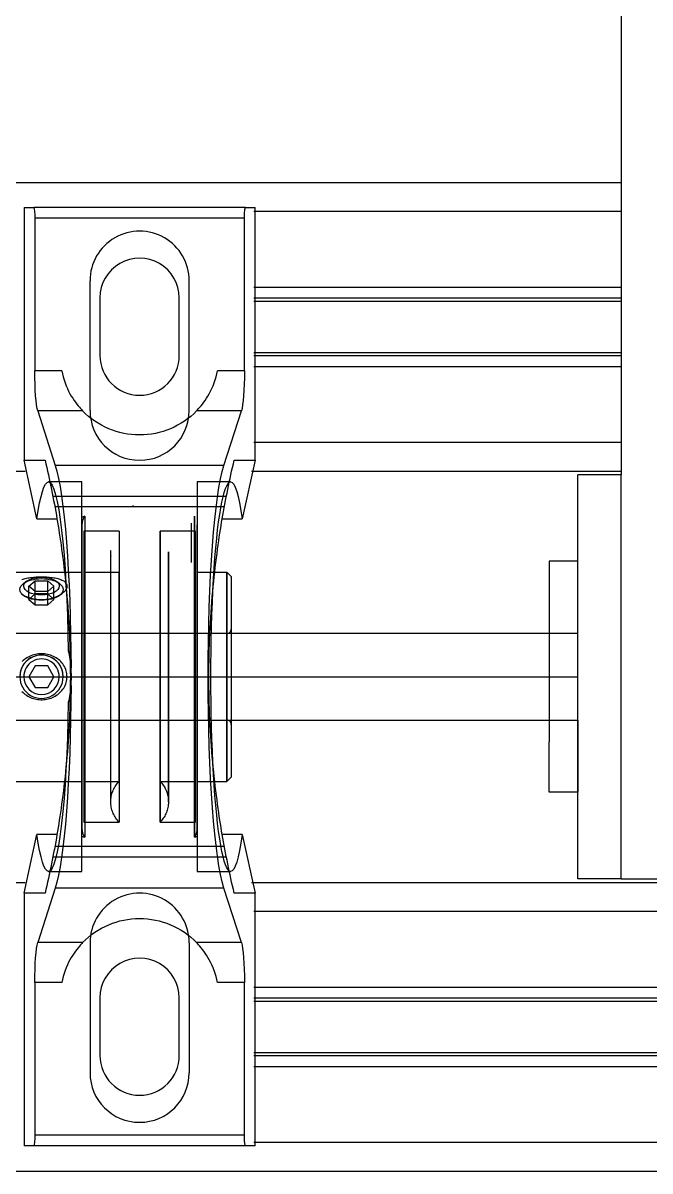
# Model space of a CAD drawing. Header units: millimetres. Extents: x -29 to 3384, y -388 to 1226.
# Drawn here: x 1542 to 1629, y 710.6 to 869.7 of the extents above; entities that cross this region are included whole.
import ezdxf

# ---------------------------------------------------------------- set-up
doc = ezdxf.new("R2010")
doc.units = ezdxf.units.MM
doc.linetypes.add('phl_thick', pattern=[0])
for name, color, linetype in [('HIDDEN', 7, 'Continuous'), ('projection', 7, 'Continuous'), ('THICK', 7, 'Continuous')]:
    doc.layers.add(name, color=color, linetype=linetype)

msp = doc.modelspace()

# ---------------------------------------------------------------- linework, layer by layer
for p, q in [((1624.95841, 898.17802), (1624.95841, 807.11802)), ((1624.95841, 807.11802), (1618.95841, 807.11802)), ((1618.95841, 751.11802), (1618.95841, 807.11802)), ((1624.95841, 751.11802), (1624.95841, 807.11802)), ((1618.95841, 795.11086), (1614.95841, 795.11086)), ((1614.95841, 795.11086), (1614.95841, 788.11086)), ((1618.95841, 785.11086), (1618.95841, 795.11086)), ((1614.95841, 788.11086), (1614.95841, 770.11086)), ((1618.95841, 785.11086), (1507.40076, 785.11086)), ((1507.40076, 779.11907), (1618.95841, 779.11807)), ((1507.40076, 773.11086), (1618.95841, 773.11086)), ((1618.95841, 773.11086), (1618.95841, 763.11086)), ((1614.95841, 763.11086), (1614.95841, 770.11086)), ((1618.95841, 763.11086), (1614.95841, 763.11086)), ((1624.95841, 751.11802), (1618.95841, 751.11802)), ((1624.95841, 751.11802), (1640.95841, 751.11802))]:
    msp.add_line(p, q)
at = {"layer": 'HIDDEN'}
for p, q in [((1551.33889, 833.99407), (1551.33889, 833.99407)), ((1551.33889, 815.99407), (1551.33889, 833.99407)), ((1565.08889, 833.99407), (1565.08889, 833.99407)), ((1565.08889, 815.99407), (1565.08889, 833.99407)), ((1552.71389, 831.61907), (1552.71389, 831.61907)), ((1563.71389, 831.61907), (1563.71389, 831.61907)), ((1552.71389, 823.61907), (1552.71389, 823.61907)), ((1563.71389, 823.61907), (1563.71389, 823.61907)), ((1551.33889, 815.99407), (1551.33889, 815.99407)), ((1565.08889, 815.99407), (1565.08889, 815.99407)), ((1542.21389, 809.11907), (1545.105, 809.11907)), ((1571.32279, 809.11907), (1574.21389, 809.11907)), ((1550.21389, 806.11907), (1545.59593, 806.11907)), ((1550.21389, 752.11907), (1550.21389, 806.11907)), ((1570.83186, 806.11907), (1566.21389, 806.11907)), ((1566.21389, 806.11907), (1566.21389, 752.11907)), ((1546.1874, 804.11907), (1570.24039, 804.11907)), ((1569.96477, 802.66907), (1546.46301, 802.66907)), ((1550.60467, 801.35304), (1550.60467, 756.88509)), ((1550.60467, 801.35304), (1550.60467, 756.88509)), ((1565.38969, 794.94243), (1565.38969, 800.41642)), ((1565.82312, 801.35304), (1565.82312, 756.88509)), ((1565.82312, 756.88509), (1565.82312, 801.35304)), ((1550.21389, 800.16545), (1550.21389, 779.11907)), ((1555.38547, 799.27592), (1550.46389, 799.27592)), ((1550.46389, 799.27592), (1550.46389, 758.96221)), ((1555.38547, 799.27592), (1555.38547, 758.96221)), ((1555.38547, 799.27592), (1555.38547, 758.96221)), ((1561.04232, 758.96221), (1561.04232, 799.27592)), ((1565.96389, 799.27592), (1561.04232, 799.27592)), ((1561.04232, 799.27592), (1561.04232, 758.96221)), ((1565.96389, 758.96221), (1565.96389, 799.27592)), ((1566.21389, 779.11907), (1566.21389, 800.16545)), ((1554.18847, 796.64515), (1554.18167, 796.65353)), ((1554.2099, 796.54747), (1554.21212, 796.55688)), ((1554.21232, 796.59282), (1554.21034, 796.60162)), ((1554.21212, 796.55688), (1554.21345, 796.56621)), ((1554.2135, 796.58408), (1554.21232, 796.59282)), ((1554.21345, 796.56621), (1554.21389, 796.57541)), ((1554.21389, 796.57541), (1554.2135, 796.58408)), ((1554.21389, 761.79064), (1554.21389, 796.44749)), ((1554.21389, 761.79064), (1554.21389, 796.44749)), ((1554.2149, 796.35774), (1554.2149, 796.53724)), ((1554.22295, 796.17842), (1554.2149, 796.35774)), ((1554.23905, 795.99964), (1554.22295, 796.17842)), ((1554.26314, 795.82176), (1554.23905, 795.99964)), ((1562.21389, 796.44749), (1562.21389, 761.79064)), ((1562.21389, 761.79064), (1562.21389, 796.44749)), ((1541.91361, 792.57794), (1542.05757, 792.63136)), ((1542.05757, 792.63136), (1542.20728, 792.67954)), ((1542.1644, 792.07372), (1542.60633, 792.38621)), ((1542.20728, 792.67954), (1542.36514, 792.72364)), ((1542.36514, 792.72364), (1542.53291, 792.76432)), ((1542.53291, 792.76432), (1542.70967, 792.80136)), ((1542.70967, 792.80136), (1542.89445, 792.83457)), ((1542.88184, 791.67643), (1543.74787, 792.42643)), ((1542.89445, 792.83457), (1543.08608, 792.8639)), ((1543.08608, 792.8639), (1543.28335, 792.88932)), ((1543.28335, 792.88932), (1543.48508, 792.91083)), ((1543.48508, 792.91083), (1543.69002, 792.92848)), ((1543.69002, 792.92848), (1543.89677, 792.94235)), ((1543.74787, 790.58613), (1543.74787, 792.42643)), ((1543.74787, 792.42643), (1545.47992, 792.42643)), ((1543.89677, 792.94235), (1544.10393, 792.95254)), ((1544.10393, 792.95254), (1544.31002, 792.95916)), ((1544.31002, 792.95916), (1544.51356, 792.96239)), ((1544.51356, 792.96239), (1544.71423, 792.96239)), ((1544.71423, 792.96239), (1544.91777, 792.95916)), ((1544.91777, 792.95916), (1545.12386, 792.95254)), ((1545.12386, 792.95254), (1545.33102, 792.94235)), ((1545.33102, 792.94235), (1545.53777, 792.92848)), ((1545.47992, 790.58613), (1545.47992, 792.42643)), ((1545.47992, 792.42643), (1546.34594, 791.67643)), ((1545.53777, 792.92848), (1545.74271, 792.91083)), ((1545.74271, 792.91083), (1545.94443, 792.88932)), ((1545.94443, 792.88932), (1546.14171, 792.8639)), ((1546.14171, 792.8639), (1546.33334, 792.83457)), ((1546.33334, 792.83457), (1546.51812, 792.80136)), ((1546.51812, 792.80136), (1546.69488, 792.76432)), ((1546.62145, 792.38621), (1547.06338, 792.07372)), ((1546.69488, 792.76432), (1546.86265, 792.72364)), ((1546.86265, 792.72364), (1547.02051, 792.67954)), ((1547.02051, 792.67954), (1547.17022, 792.63136)), ((1547.17022, 792.63136), (1547.31418, 792.57794)), ((1547.31418, 792.57794), (1547.45072, 792.51922)), ((1547.45072, 792.51922), (1547.57821, 792.45517)), ((1547.57821, 792.45517), (1547.69532, 792.38587)), ((1547.69532, 792.38587), (1547.80092, 792.31149)), ((1547.80092, 792.31149), (1547.89388, 792.23223)), ((1547.80271, 793.61906), (1547.87441, 792.96525)), ((1547.87441, 792.96525), (1547.94413, 792.29822)), ((1547.90912, 793.61907), (1550.21389, 793.61907)), ((1547.94413, 792.29822), (1548.01156, 791.6188)), ((1550.46389, 793.61907), (1555.38547, 793.61907)), ((1555.38547, 779.11907), (1555.38547, 793.61907)), ((1555.38547, 793.61907), (1555.38547, 779.11907)), ((1561.04232, 779.11907), (1561.04232, 793.61907)), ((1561.04232, 793.61907), (1561.04232, 779.11907)), ((1566.21389, 793.61907), (1568.51867, 793.61907)), ((1568.41623, 791.6188), (1568.48366, 792.29822)), ((1568.48366, 792.29822), (1568.55337, 792.96525)), ((1568.55337, 792.96525), (1568.62508, 793.61906)), ((1570.31389, 779.11907), (1570.31389, 793.61907)), ((1542.88184, 789.83613), (1542.88184, 791.67643)), ((1543.74787, 790.92643), (1542.88184, 791.67643)), ((1543.74787, 789.08613), (1543.74787, 790.92643)), ((1545.47992, 790.92643), (1543.74787, 790.92643)), ((1546.34594, 791.67643), (1545.47992, 790.92643)), ((1545.47992, 789.08613), (1545.47992, 790.92643)), ((1546.34594, 789.83613), (1546.34594, 791.67643)), ((1547.59206, 790.72809), (1547.45109, 790.61674)), ((1547.72006, 790.8438), (1547.59206, 790.72809)), ((1547.83353, 790.96268), (1547.72006, 790.8438)), ((1547.93105, 791.08355), (1547.83353, 790.96268)), ((1547.89388, 792.23223), (1547.97344, 792.14831)), ((1548.01172, 791.20529), (1547.93105, 791.08355)), ((1547.97344, 792.14831), (1548.03904, 792.06016)), ((1548.01156, 791.6188), (1548.07644, 790.92791)), ((1548.0748, 791.32664), (1548.01172, 791.20529)), ((1548.03904, 792.06016), (1548.09014, 791.96826)), ((1548.11964, 791.44636), (1548.0748, 791.32664)), ((1548.07644, 790.92791), (1548.1385, 790.2265)), ((1548.09014, 791.96826), (1548.1264, 791.87317)), ((1548.14632, 791.56332), (1548.11964, 791.44636)), ((1548.1264, 791.87317), (1548.148, 791.77563)), ((1548.15514, 791.67643), (1548.14632, 791.56332)), ((1548.148, 791.77563), (1548.15514, 791.67643)), ((1568.28929, 790.2265), (1568.35135, 790.92791)), ((1568.35135, 790.92791), (1568.41623, 791.6188)), ((1542.1644, 790.34167), (1541.83226, 790.57653)), ((1542.07763, 790.41866), (1541.92884, 790.51089)), ((1542.23246, 790.33257), (1542.07763, 790.41866)), ((1542.39662, 790.25078), (1542.23246, 790.33257)), ((1542.57107, 790.17313), (1542.39662, 790.25078)), ((1542.7548, 790.10059), (1542.57107, 790.17313)), ((1542.94671, 790.03404), (1542.7548, 790.10059)), ((1543.74787, 790.58613), (1542.88184, 789.83613)), ((1542.88184, 789.83613), (1543.74787, 789.08613)), ((1543.14552, 789.97415), (1542.94671, 790.03404)), ((1543.34989, 789.92155), (1543.14552, 789.97415)), ((1543.55857, 789.87678), (1543.34989, 789.92155)), ((1543.7701, 789.84008), (1543.55857, 789.87678)), ((1545.47992, 790.58613), (1543.74787, 790.58613)), ((1543.98298, 789.81167), (1543.7701, 789.84008)), ((1544.19565, 789.79169), (1543.98298, 789.81167)), ((1544.4065, 789.77991), (1544.19565, 789.79169)), ((1544.61389, 789.77605), (1544.4065, 789.77991)), ((1544.82128, 789.77991), (1544.61389, 789.77605)), ((1545.03213, 789.79169), (1544.82128, 789.77991)), ((1545.24481, 789.81167), (1545.03213, 789.79169)), ((1545.45768, 789.84008), (1545.24481, 789.81167)), ((1545.66922, 789.87678), (1545.45768, 789.84008)), ((1546.34594, 789.83613), (1545.47992, 790.58613)), ((1545.47992, 789.08613), (1546.34594, 789.83613)), ((1545.8779, 789.92155), (1545.66922, 789.87678)), ((1546.08227, 789.97415), (1545.8779, 789.92155)), ((1546.28108, 790.03404), (1546.08227, 789.97415)), ((1546.47299, 790.10059), (1546.28108, 790.03404)), ((1546.65672, 790.17313), (1546.47299, 790.10059)), ((1546.83117, 790.25078), (1546.65672, 790.17313)), ((1546.99533, 790.33257), (1546.83117, 790.25078)), ((1547.15016, 790.41866), (1546.99533, 790.33257)), ((1547.39553, 790.57653), (1547.06338, 790.34167)), ((1547.29895, 790.51089), (1547.15016, 790.41866)), ((1547.45109, 790.61674), (1547.29895, 790.51089)), ((1548.1385, 790.2265), (1548.19751, 789.51553)), ((1548.19751, 789.51553), (1548.25324, 788.79581)), ((1568.17455, 788.79581), (1568.23028, 789.51553)), ((1568.23028, 789.51553), (1568.28929, 790.2265)), ((1543.74787, 789.08613), (1545.47992, 789.08613)), ((1548.25324, 788.79581), (1548.30549, 788.06818)), ((1548.30549, 788.06818), (1548.35409, 787.33367)), ((1568.07369, 787.33367), (1568.12229, 788.06818)), ((1568.12229, 788.06818), (1568.17455, 788.79581)), ((1548.35409, 787.33367), (1548.39885, 786.59336)), ((1548.39885, 786.59336), (1548.4396, 785.84832)), ((1567.98819, 785.84832), (1568.02894, 786.59336)), ((1568.02894, 786.59336), (1568.07369, 787.33367)), ((1548.4396, 785.84832), (1548.47625, 785.09969)), ((1548.47625, 785.09969), (1548.50867, 784.34859)), ((1548.50867, 784.34859), (1548.53677, 783.59615)), ((1567.89102, 783.59615), (1567.91912, 784.34859)), ((1567.91912, 784.34859), (1567.95154, 785.09969)), ((1567.95154, 785.09969), (1567.98819, 785.84832)), ((1570.31389, 779.11907), (1570.31389, 785.11907)), ((1570.31389, 785.11907), (1570.31389, 779.11907)), ((1548.53677, 783.59615), (1548.56052, 782.84351)), ((1548.56052, 782.84351), (1548.5799, 782.09186)), ((1567.84789, 782.09186), (1567.86727, 782.84351)), ((1567.86727, 782.84351), (1567.89102, 783.59615)), ((1548.5799, 782.09186), (1548.59488, 781.34239)), ((1548.59488, 781.34239), (1548.60549, 780.59629)), ((1567.8223, 780.59629), (1567.83291, 781.34239)), ((1567.83291, 781.34239), (1567.84789, 782.09186)), ((1543.74787, 780.61907), (1543.74787, 780.61907)), ((1545.47992, 780.61907), (1545.47992, 780.61907)), ((1548.60549, 780.59629), (1548.61181, 779.85478)), ((1548.61181, 779.85478), (1548.61389, 779.11907)), ((1567.81389, 779.11907), (1567.81598, 779.85478)), ((1567.81598, 779.85478), (1567.8223, 780.59629)), ((1542.88184, 779.11907), (1542.88184, 779.11907)), ((1546.34594, 779.11907), (1546.34594, 779.11907)), ((1548.61181, 778.38335), (1548.60549, 777.64184)), ((1548.61389, 779.11907), (1548.61181, 778.38335)), ((1550.21389, 779.11907), (1550.21389, 758.07269)), ((1555.38547, 779.11907), (1555.38547, 764.61907)), ((1555.38547, 764.61907), (1555.38547, 779.11907)), ((1561.04232, 764.61907), (1561.04232, 779.11907)), ((1561.04232, 779.11907), (1561.04232, 764.61907)), ((1566.21389, 758.07269), (1566.21389, 779.11907)), ((1567.81598, 778.38335), (1567.81389, 779.11907)), ((1567.8223, 777.64184), (1567.81598, 778.38335)), ((1570.31389, 773.11907), (1570.31389, 779.11907)), ((1570.31389, 779.11907), (1570.31389, 773.11907)), ((1570.31389, 764.61907), (1570.31389, 779.11907)), ((1543.74787, 777.61907), (1543.74787, 777.61907)), ((1545.47992, 777.61907), (1545.47992, 777.61907)), ((1548.59488, 776.89574), (1548.5799, 776.14627)), ((1548.60549, 777.64184), (1548.59488, 776.89574)), ((1567.83291, 776.89574), (1567.8223, 777.64184)), ((1567.84789, 776.14627), (1567.83291, 776.89574)), ((1548.56052, 775.39462), (1548.53677, 774.64198)), ((1548.5799, 776.14627), (1548.56052, 775.39462)), ((1567.86727, 775.39462), (1567.84789, 776.14627)), ((1567.89102, 774.64198), (1567.86727, 775.39462)), ((1548.50867, 773.88954), (1548.47625, 773.13844)), ((1548.53677, 774.64198), (1548.50867, 773.88954)), ((1567.91912, 773.88954), (1567.89102, 774.64198)), ((1567.95154, 773.13844), (1567.91912, 773.88954)), ((1548.39885, 771.64477), (1548.35409, 770.90446)), ((1548.4396, 772.38981), (1548.39885, 771.64477)), ((1548.47625, 773.13844), (1548.4396, 772.38981)), ((1567.98819, 772.38981), (1567.95154, 773.13844)), ((1568.02894, 771.64477), (1567.98819, 772.38981)), ((1568.07369, 770.90446), (1568.02894, 771.64477)), ((1548.30549, 770.16995), (1548.25324, 769.44232)), ((1548.35409, 770.90446), (1548.30549, 770.16995)), ((1568.12229, 770.16995), (1568.07369, 770.90446)), ((1568.17455, 769.44232), (1568.12229, 770.16995)), ((1548.19751, 768.72261), (1548.1385, 768.01164)), ((1548.25324, 769.44232), (1548.19751, 768.72261)), ((1568.23028, 768.72261), (1568.17455, 769.44232)), ((1568.28929, 768.01164), (1568.23028, 768.72261)), ((1548.07644, 767.31022), (1548.01156, 766.61933)), ((1548.1385, 768.01164), (1548.07644, 767.31022)), ((1568.35135, 767.31022), (1568.28929, 768.01164)), ((1568.41623, 766.61933), (1568.35135, 767.31022)), ((1547.87441, 765.27288), (1547.80271, 764.61907)), ((1547.94413, 765.93992), (1547.87441, 765.27288)), ((1548.01156, 766.61933), (1547.94413, 765.93992)), ((1568.48366, 765.93992), (1568.41623, 766.61933)), ((1568.55337, 765.27288), (1568.48366, 765.93992)), ((1568.62508, 764.61907), (1568.55337, 765.27288)), ((1547.90912, 764.61907), (1550.21389, 764.61907)), ((1550.46389, 764.61907), (1555.38547, 764.61907)), ((1554.63324, 763.57359), (1554.7194, 763.73706)), ((1554.7194, 763.73706), (1554.81303, 763.89637)), ((1554.81303, 763.89637), (1554.9139, 764.05118)), ((1554.9139, 764.05118), (1555.02183, 764.20118)), ((1555.02183, 764.20118), (1555.13656, 764.34603)), ((1555.13656, 764.34603), (1555.25786, 764.48542)), ((1555.25786, 764.48542), (1555.38547, 764.61907)), ((1561.04232, 764.61907), (1561.16637, 764.48932)), ((1561.04232, 764.61907), (1565.96389, 764.61907)), ((1561.16637, 764.48932), (1561.28447, 764.35414)), ((1561.28447, 764.35414), (1561.39639, 764.2138)), ((1561.39639, 764.2138), (1561.5019, 764.06858)), ((1561.5019, 764.06858), (1561.60079, 763.91877)), ((1561.60079, 763.91877), (1561.69286, 763.76467)), ((1561.69286, 763.76467), (1561.77792, 763.6066)), ((1566.21389, 764.61907), (1568.51867, 764.61907)), ((1554.21816, 761.97537), (1554.23096, 762.15971)), ((1554.23096, 762.15971), (1554.25225, 762.34326)), ((1554.25225, 762.34326), (1554.282, 762.52564)), ((1554.282, 762.52564), (1554.32014, 762.70644)), ((1554.32014, 762.70644), (1554.36659, 762.88529)), ((1554.36659, 762.88529), (1554.42125, 763.06181)), ((1554.42125, 763.06181), (1554.48401, 763.23561)), ((1554.48401, 763.23561), (1554.55472, 763.40632)), ((1554.55472, 763.40632), (1554.63324, 763.57359)), ((1561.77792, 763.6066), (1561.8558, 763.44487)), ((1561.8558, 763.44487), (1561.92635, 763.27981)), ((1561.92635, 763.27981), (1561.98943, 763.11175)), ((1561.98943, 763.11175), (1562.0449, 762.94104)), ((1562.0449, 762.94104), (1562.09265, 762.768)), ((1562.09265, 762.768), (1562.1326, 762.593)), ((1562.1326, 762.593), (1562.16465, 762.41638)), ((1562.16465, 762.41638), (1562.18874, 762.2385)), ((1562.18874, 762.2385), (1562.20483, 762.05971)), ((1554.21389, 761.79064), (1554.21816, 761.97537)), ((1554.21816, 761.60591), (1554.21389, 761.79064)), ((1554.23096, 761.42157), (1554.21816, 761.60591)), ((1554.25225, 761.23801), (1554.23096, 761.42157)), ((1554.282, 761.05564), (1554.25225, 761.23801)), ((1554.32014, 760.87484), (1554.282, 761.05564)), ((1554.36659, 760.69599), (1554.32014, 760.87484)), ((1554.42125, 760.51947), (1554.36659, 760.69599)), ((1554.48401, 760.34567), (1554.42125, 760.51947)), ((1562.0449, 760.64024), (1561.98943, 760.46952)), ((1562.09265, 760.81328), (1562.0449, 760.64024)), ((1562.1326, 760.98828), (1562.09265, 760.81328)), ((1562.16465, 761.1649), (1562.1326, 760.98828)), ((1562.18874, 761.34278), (1562.16465, 761.1649)), ((1562.20483, 761.52156), (1562.18874, 761.34278)), ((1562.20483, 762.05971), (1562.21289, 761.88039)), ((1562.21289, 761.70089), (1562.20483, 761.52156)), ((1562.21289, 761.88039), (1562.21289, 761.70089)), ((1550.46389, 758.96221), (1555.38547, 758.96221)), ((1554.55472, 760.17495), (1554.48401, 760.34567)), ((1554.63324, 760.00769), (1554.55472, 760.17495)), ((1554.7194, 759.84422), (1554.63324, 760.00769)), ((1554.81303, 759.68491), (1554.7194, 759.84422)), ((1554.9139, 759.53009), (1554.81303, 759.68491)), ((1555.02183, 759.3801), (1554.9139, 759.53009)), ((1555.13656, 759.23525), (1555.02183, 759.3801)), ((1555.25786, 759.09586), (1555.13656, 759.23525)), ((1555.38547, 758.96221), (1555.25786, 759.09586)), ((1561.16637, 759.09196), (1561.04232, 758.96221)), ((1561.04232, 758.96221), (1565.96389, 758.96221)), ((1561.28447, 759.22714), (1561.16637, 759.09196)), ((1561.39639, 759.36748), (1561.28447, 759.22714)), ((1561.5019, 759.5127), (1561.39639, 759.36748)), ((1561.60079, 759.66251), (1561.5019, 759.5127)), ((1561.69286, 759.81661), (1561.60079, 759.66251)), ((1561.77792, 759.97468), (1561.69286, 759.81661)), ((1561.8558, 760.13641), (1561.77792, 759.97468)), ((1561.92635, 760.30146), (1561.8558, 760.13641)), ((1561.98943, 760.46952), (1561.92635, 760.30146)), ((1570.24039, 754.11907), (1546.1874, 754.11907)), ((1569.96477, 755.56907), (1546.46301, 755.56907)), ((1545.59593, 752.11907), (1550.21389, 752.11907)), ((1566.21389, 752.11907), (1570.83186, 752.11907)), ((1545.105, 749.11907), (1542.21389, 749.11907)), ((1574.21389, 749.11907), (1571.32279, 749.11907)), ((1551.33889, 742.24407), (1551.33889, 742.24407)), ((1551.33889, 742.24407), (1551.33889, 724.24407)), ((1565.08889, 742.24407), (1565.08889, 742.24407)), ((1565.08889, 742.24407), (1565.08889, 724.24407)), ((1552.71389, 734.61907), (1552.71389, 734.61907)), ((1563.71389, 734.61907), (1563.71389, 734.61907)), ((1552.71389, 726.61907), (1552.71389, 726.61907)), ((1563.71389, 726.61907), (1563.71389, 726.61907)), ((1551.33889, 724.24407), (1551.33889, 724.24407)), ((1565.08889, 724.24407), (1565.08889, 724.24407))]:
    msp.add_line(p, q, dxfattribs=at)
for centre, radius, start, end in [((1558.21389, 833.99407), 6.875, 359.9999802, 180), ((1558.21389, 815.99407), 6.875, 180, 359.9999802), ((1552.21389, 800.16545), 2, 143.5730623, 180), ((1558.21389, 779.11907), 23.5, 108.8927291, 109.9027964), ((1570.31389, 785.71907), 0.6, 269.9999813, 0.0000198), ((1544.61389, 779.11907), 3, 359.9999802, 180), ((1544.61389, 779.11907), 2.45875, 359.9999802, 180), ((1544.61389, 779.11907), 3, 180, 0.0000198), ((1544.61389, 779.11907), 2.45875, 180, 359.9999802), ((1570.31389, 772.51907), 0.6, 359.9999802, 90.0000187), ((1552.21389, 758.07269), 2, 180, 216.4269377), ((1564.21389, 758.07269), 2, 323.5730248, 0.0000374), ((1558.21389, 779.11907), 23.5, 250.0972036, 251.1072709), ((1558.21389, 779.11907), 23.5, 288.8926916, 289.9028162), ((1558.21389, 742.24407), 6.875, 359.9999802, 180), ((1558.21389, 724.24407), 6.875, 180, 359.9999802)]:
    msp.add_arc(centre, radius, start, end, dxfattribs=at)
at = {"layer": 'HIDDEN', "extrusion": (0, 0, -1)}
for centre, major_axis, ratio, start_param, end_param in [((1418.61389, 779.11907), (-130, 0), 1, 2.908724475, 2.972558085), ((1697.81389, 779.11907), (130, 0), 1, -2.972558085, -2.908724475), ((1544.61389, 791.67643), (-2.45875, 0), 0.5, 0, 0.615496098), ((1544.61389, 791.2077), (3, 0), 0.5, -2.526096556, -0.615496098), ((1544.61389, 791.67643), (-2.45875, 0), 0.5, 0.615496098, 2.526096556), ((1544.61389, 791.67643), (-2.45875, 0), 0.5, 2.526096556, 3.141592654), ((1544.61389, 791.2077), (3, 0), 0.5, 3.141592654, 3.757088752), ((1544.61389, 791.2077), (3, 0), 0.5, 2.526096556, 3.141592654), ((1544.61389, 791.67643), (-2.45875, 0), 0.5, 3.141592654, 6.283185307), ((1544.61389, 791.2077), (3, 0), 0.5, -0.615496098, 0), ((1544.61389, 791.2077), (3, 0), 0.5, 0, 0.615496098), ((1544.61389, 791.2077), (3, 0), 0.5, 0.615496098, 2.526096556), ((1418.61389, 779.11907), (0, 130), 1, 1.739830895, 1.803664505), ((1697.81389, 779.11907), (0, -130), 1, 1.337928149, 1.401761758)]:
    msp.add_ellipse(centre, major_axis=major_axis, ratio=ratio, start_param=start_param, end_param=end_param, dxfattribs=at)
at = {"layer": 'projection', "color": 7, "linetype": 'phl_thick'}
for p, q in [((1508.03541, 847.61864), (1624.95841, 847.61864)), ((1574.03541, 843.61864), (1624.95841, 843.61864)), ((1574.03541, 833.11864), (1624.95841, 833.11864)), ((1574.03541, 831.61864), (1624.95841, 831.61864)), ((1574.03541, 831.17625), (1624.95841, 831.17625)), ((1574.03541, 824.06103), (1624.95841, 824.06103)), ((1574.03541, 823.61864), (1624.95841, 823.61864)), ((1574.03541, 822.11864), (1624.95841, 822.11864)), ((1574.03541, 811.61864), (1624.95841, 811.61864)), ((1508.03541, 807.61864), (1542.3689, 807.61864)), ((1573.70193, 807.61864), (1624.95841, 807.61864)), ((1508.03541, 750.61864), (1542.35651, 750.61864)), ((1573.71431, 750.61864), (1700.37086, 750.61864)), ((1574.03541, 746.61864), (1700.37086, 746.61864)), ((1574.03541, 736.11864), (1700.37086, 736.11864)), ((1574.03541, 734.61864), (1700.37086, 734.61864)), ((1574.03541, 734.17625), (1700.37086, 734.17625)), ((1574.03541, 727.06103), (1700.37086, 727.06103)), ((1574.03541, 726.61864), (1700.37086, 726.61864)), ((1574.03541, 725.11864), (1700.37086, 725.11864)), ((1574.03541, 714.61864), (1700.37086, 714.61864)), ((1508.03541, 710.61864), (1700.37086, 710.61864))]:
    msp.add_line(p, q, dxfattribs=at)
at = {"layer": 'THICK'}
for p, q in [((1542.21389, 844.11907), (1542.21389, 809.11907)), ((1542.21389, 844.11907), (1543.53928, 844.11907)), ((1572.8885, 844.11907), (1543.53928, 844.11907)), ((1572.8885, 844.11907), (1574.21389, 844.11907)), ((1574.21389, 809.11907), (1574.21389, 844.11907)), ((1543.68655, 842.66907), (1543.68655, 821.48926)), ((1572.74124, 842.66907), (1543.68655, 842.66907)), ((1572.74124, 821.48926), (1572.74124, 842.66907)), ((1552.71389, 831.61907), (1552.71389, 823.61907)), ((1563.71389, 823.61907), (1563.71389, 831.61907)), ((1547.42205, 821.48926), (1543.68655, 821.48926)), ((1547.42205, 821.48926), (1547.51253, 821.07363)), ((1547.51253, 821.07363), (1547.62015, 820.65743)), ((1568.80763, 820.65743), (1568.91526, 821.07363)), ((1568.91526, 821.07363), (1569.00574, 821.48926)), ((1572.74124, 821.48926), (1569.00574, 821.48926)), ((1547.62015, 820.65743), (1547.74432, 820.24444)), ((1547.74432, 820.24444), (1547.88412, 819.8383)), ((1547.88412, 819.8383), (1548.03781, 819.44217)), ((1548.03781, 819.44217), (1548.20356, 819.05911)), ((1568.22423, 819.05911), (1568.38997, 819.44217)), ((1568.38997, 819.44217), (1568.54367, 819.8383)), ((1568.54367, 819.8383), (1568.68346, 820.24445)), ((1568.68346, 820.24445), (1568.80763, 820.65743)), ((1548.20356, 819.05911), (1548.37931, 818.69163)), ((1548.37931, 818.69163), (1548.56243, 818.34188)), ((1548.56243, 818.34188), (1548.7502, 818.01206)), ((1548.7502, 818.01206), (1548.93967, 817.704)), ((1567.48812, 817.704), (1567.67759, 818.01206)), ((1567.67759, 818.01206), (1567.86536, 818.34188)), ((1567.86536, 818.34188), (1568.04848, 818.69163)), ((1568.04848, 818.69163), (1568.22423, 819.05911)), ((1548.93967, 817.704), (1549.12767, 817.41904)), ((1549.12767, 817.41904), (1549.31317, 817.15555)), ((1549.31317, 817.15555), (1549.50022, 816.90561)), ((1549.50022, 816.90561), (1549.68536, 816.67182)), ((1549.68536, 816.67182), (1549.86444, 816.45764)), ((1549.86444, 816.45764), (1550.03297, 816.2657)), ((1550.03297, 816.2657), (1550.18647, 816.0984)), ((1566.24132, 816.0984), (1566.39481, 816.2657)), ((1566.39481, 816.2657), (1566.56335, 816.45764)), ((1566.56335, 816.45764), (1566.74242, 816.67182)), ((1566.74242, 816.67182), (1566.92757, 816.90561)), ((1566.92757, 816.90561), (1567.11462, 817.15555)), ((1567.11462, 817.15555), (1567.30012, 817.41904)), ((1567.30012, 817.41904), (1567.48812, 817.704)), ((1550.32063, 815.9577), (1544.09848, 815.9577)), ((1544.09848, 815.9577), (1546.53352, 808.39818)), ((1550.18647, 816.0984), (1550.32063, 815.9577)), ((1566.10715, 815.9577), (1566.24132, 816.0984)), ((1572.32931, 815.9577), (1566.10715, 815.9577)), ((1569.89427, 808.39818), (1572.32931, 815.9577)), ((1543.98782, 800.98906), (1542.21389, 809.11907)), ((1569.89427, 808.39818), (1546.53352, 808.39818)), ((1574.21389, 809.11907), (1572.43996, 800.98906)), ((1557.37393, 802.78055), (1557.18851, 802.63915)), ((1543.98782, 800.98906), (1546.76109, 800.98906)), ((1546.76109, 800.98906), (1546.84116, 800.51457)), ((1546.84116, 800.51457), (1546.92194, 800.02471)), ((1569.50585, 800.02471), (1569.58663, 800.51457)), ((1569.58663, 800.51457), (1569.6667, 800.98906)), ((1569.6667, 800.98906), (1572.43996, 800.98906)), ((1546.92194, 800.02471), (1547.00306, 799.52057)), ((1547.00306, 799.52057), (1547.08417, 799.00343)), ((1547.08417, 799.00343), (1547.1649, 798.47461)), ((1569.26288, 798.47461), (1569.34362, 799.00343)), ((1569.34362, 799.00343), (1569.42473, 799.52057)), ((1569.42473, 799.52057), (1569.50585, 800.02471)), ((1547.1649, 798.47461), (1547.24514, 797.934)), ((1547.24514, 797.934), (1547.32579, 797.37414)), ((1547.32579, 797.37414), (1547.4067, 796.79429)), ((1569.02109, 796.79429), (1569.102, 797.37414)), ((1569.102, 797.37414), (1569.18265, 797.934)), ((1569.18265, 797.934), (1569.26288, 798.47461)), ((1547.4067, 796.79429), (1547.48751, 796.19507)), ((1547.48751, 796.19507), (1547.56788, 795.57715)), ((1547.56788, 795.57715), (1547.64744, 794.9413)), ((1568.78035, 794.9413), (1568.85991, 795.57715)), ((1568.85991, 795.57715), (1568.94027, 796.19507)), ((1568.94027, 796.19507), (1569.02109, 796.79429)), ((1547.64744, 794.9413), (1547.72583, 794.28834)), ((1547.72583, 794.28834), (1547.80271, 793.61906)), ((1568.62508, 793.61906), (1568.70195, 794.28834)), ((1568.70195, 794.28834), (1568.78035, 794.9413)), ((1540.51389, 793.61907), (1547.90912, 793.61907)), ((1568.51867, 793.61907), (1570.31389, 793.61907)), ((1570.31389, 793.61907), (1570.31389, 779.11907)), ((1570.31389, 793.61907), (1570.91389, 793.01907)), ((1570.91389, 793.01907), (1570.91389, 779.11907)), ((1542.09303, 781.3528), (1541.9447, 781.20865)), ((1542.24732, 781.4856), (1542.09303, 781.3528)), ((1542.41116, 781.6105), (1542.24732, 781.4856)), ((1542.58504, 781.7276), (1542.41116, 781.6105)), ((1542.76798, 781.83575), (1542.58504, 781.7276)), ((1542.95889, 781.93394), (1542.76798, 781.83575)), ((1543.15651, 782.02148), (1542.95889, 781.93394)), ((1543.35954, 782.09773), (1543.15651, 782.02148)), ((1543.56675, 782.16221), (1543.35954, 782.09773)), ((1543.77672, 782.21476), (1543.56675, 782.16221)), ((1543.98795, 782.25524), (1543.77672, 782.21476)), ((1544.19895, 782.28364), (1543.98795, 782.25524)), ((1544.40813, 782.30034), (1544.19895, 782.28364)), ((1544.61389, 782.3058), (1544.40813, 782.30034)), ((1544.81966, 782.30034), (1544.61389, 782.3058)), ((1545.02884, 782.28364), (1544.81966, 782.30034)), ((1545.23984, 782.25524), (1545.02884, 782.28364)), ((1545.45107, 782.21476), (1545.23984, 782.25524)), ((1545.66104, 782.16221), (1545.45107, 782.21476)), ((1545.86824, 782.09773), (1545.66104, 782.16221)), ((1546.07128, 782.02148), (1545.86824, 782.09773)), ((1546.26889, 781.93394), (1546.07128, 782.02148)), ((1546.45981, 781.83575), (1546.26889, 781.93394)), ((1546.64275, 781.7276), (1546.45981, 781.83575)), ((1546.81663, 781.6105), (1546.64275, 781.7276)), ((1546.98047, 781.4856), (1546.81663, 781.6105)), ((1547.13476, 781.3528), (1546.98047, 781.4856)), ((1547.28308, 781.20865), (1547.13476, 781.3528)), ((1547.42409, 781.05348), (1547.28308, 781.20865)), ((1543.74787, 780.61907), (1542.88184, 779.11907)), ((1545.47992, 780.61907), (1543.74787, 780.61907)), ((1546.34594, 779.11907), (1545.47992, 780.61907)), ((1547.556, 780.88797), (1547.42409, 781.05348)), ((1547.67733, 780.71302), (1547.556, 780.88797)), ((1547.78687, 780.52975), (1547.67733, 780.71302)), ((1547.88342, 780.33928), (1547.78687, 780.52975)), ((1547.9661, 780.14268), (1547.88342, 780.33928)), ((1548.03432, 779.94134), (1547.9661, 780.14268)), ((1548.08749, 779.73674), (1548.03432, 779.94134)), ((1548.12524, 779.53038), (1548.08749, 779.73674)), ((1548.72731, 780.14512), (1548.71112, 780.352)), ((1548.74053, 779.93869), (1548.72731, 780.14512)), ((1548.7509, 779.73279), (1548.74053, 779.93869)), ((1548.75814, 779.52748), (1548.7509, 779.73279)), ((1542.88184, 779.11907), (1543.74787, 777.61907)), ((1545.47992, 777.61907), (1546.34594, 779.11907)), ((1547.89388, 777.92168), (1547.97344, 778.115)), ((1547.97344, 778.115), (1548.03904, 778.31274)), ((1548.03904, 778.31274), (1548.09014, 778.5135)), ((1548.09014, 778.5135), (1548.1264, 778.71585)), ((1548.14771, 779.32393), (1548.12524, 779.53038)), ((1548.1264, 778.71585), (1548.148, 778.91823)), ((1548.15514, 779.11907), (1548.14771, 779.32393)), ((1548.148, 778.91823), (1548.15514, 779.11907)), ((1548.71138, 777.8861), (1548.72731, 778.09301)), ((1548.72731, 778.09301), (1548.74071, 778.29943)), ((1548.74071, 778.29943), (1548.7509, 778.50535)), ((1548.7509, 778.50535), (1548.75814, 778.71065)), ((1548.76244, 779.32288), (1548.75814, 779.52748)), ((1548.75814, 778.71065), (1548.76244, 778.91525)), ((1548.76389, 779.11907), (1548.76244, 779.32288)), ((1548.76244, 778.91525), (1548.76389, 779.11907)), ((1570.31389, 779.11907), (1570.31389, 764.61907)), ((1570.91389, 779.11907), (1570.91389, 765.21907)), ((1541.91361, 777.06204), (1542.05757, 776.91822)), ((1542.05757, 776.91822), (1542.20728, 776.78547)), ((1542.20728, 776.78547), (1542.36514, 776.66119)), ((1542.36514, 776.66119), (1542.53291, 776.54409)), ((1542.53291, 776.54409), (1542.70967, 776.43527)), ((1542.70967, 776.43527), (1542.89445, 776.33577)), ((1543.74787, 777.61907), (1545.47992, 777.61907)), ((1546.33334, 776.33577), (1546.51812, 776.43527)), ((1546.51812, 776.43527), (1546.69488, 776.54409)), ((1546.69488, 776.54409), (1546.86265, 776.66119)), ((1546.86265, 776.66119), (1547.02051, 776.78547)), ((1547.02051, 776.78547), (1547.17022, 776.91822)), ((1547.17022, 776.91822), (1547.31418, 777.06204)), ((1547.31418, 777.06204), (1547.45072, 777.21631)), ((1547.45072, 777.21631), (1547.57821, 777.38038)), ((1547.57821, 777.38038), (1547.69532, 777.55333)), ((1547.69532, 777.55333), (1547.80092, 777.73412)), ((1547.80092, 777.73412), (1547.89388, 777.92168)), ((1542.89445, 776.33577), (1543.08608, 776.24629)), ((1543.08608, 776.24629), (1543.28335, 776.16745)), ((1543.28335, 776.16745), (1543.48508, 776.09979)), ((1543.48508, 776.09979), (1543.69002, 776.04355)), ((1543.69002, 776.04355), (1543.89677, 775.99886)), ((1543.89677, 775.99886), (1544.10393, 775.96582)), ((1544.10393, 775.96582), (1544.31002, 775.94423)), ((1544.31002, 775.94423), (1544.51356, 775.93363)), ((1544.51356, 775.93363), (1544.71423, 775.93363)), ((1544.71423, 775.93363), (1544.91777, 775.94423)), ((1544.91777, 775.94423), (1545.12386, 775.96582)), ((1545.12386, 775.96582), (1545.33102, 775.99886)), ((1545.33102, 775.99886), (1545.53777, 776.04355)), ((1545.53777, 776.04355), (1545.74271, 776.09979)), ((1545.74271, 776.09979), (1545.94443, 776.16745)), ((1545.94443, 776.16745), (1546.14171, 776.24629)), ((1546.14171, 776.24629), (1546.33334, 776.33577)), ((1540.51389, 764.61907), (1547.90912, 764.61907)), ((1547.72583, 763.94979), (1547.64744, 763.29683)), ((1547.80271, 764.61907), (1547.72583, 763.94979)), ((1568.51867, 764.61907), (1570.31389, 764.61907)), ((1568.70195, 763.94979), (1568.62508, 764.61907)), ((1568.78035, 763.29683), (1568.70195, 763.94979)), ((1570.31389, 764.61907), (1570.91389, 765.21907)), ((1547.56788, 762.66098), (1547.48751, 762.04306)), ((1547.64744, 763.29683), (1547.56788, 762.66098)), ((1568.85991, 762.66098), (1568.78035, 763.29683)), ((1568.94027, 762.04306), (1568.85991, 762.66098)), ((1547.32579, 760.864), (1547.24514, 760.30413)), ((1547.4067, 761.44384), (1547.32579, 760.864)), ((1547.48751, 762.04306), (1547.4067, 761.44384)), ((1569.02109, 761.44384), (1568.94027, 762.04306)), ((1569.102, 760.864), (1569.02109, 761.44384)), ((1569.18265, 760.30413), (1569.102, 760.864)), ((1547.08417, 759.2347), (1547.00306, 758.71756)), ((1547.1649, 759.76352), (1547.08417, 759.2347)), ((1547.24514, 760.30413), (1547.1649, 759.76352)), ((1569.26288, 759.76352), (1569.18265, 760.30413)), ((1569.34362, 759.2347), (1569.26288, 759.76352)), ((1569.42473, 758.71756), (1569.34362, 759.2347)), ((1546.84116, 757.72356), (1546.76109, 757.24907)), ((1546.92194, 758.21342), (1546.84116, 757.72356)), ((1547.00306, 758.71756), (1546.92194, 758.21342)), ((1569.50585, 758.21342), (1569.42473, 758.71756)), ((1569.58663, 757.72356), (1569.50585, 758.21342)), ((1569.6667, 757.24907), (1569.58663, 757.72356)), ((1542.21389, 749.11907), (1543.98782, 757.24907)), ((1546.76109, 757.24907), (1543.98782, 757.24907)), ((1572.43996, 757.24907), (1569.6667, 757.24907)), ((1572.43996, 757.24907), (1574.21389, 749.11907)), ((1546.53352, 749.83996), (1544.09848, 742.28043)), ((1569.89427, 749.83996), (1546.53352, 749.83996)), ((1572.32931, 742.28043), (1569.89427, 749.83996)), ((1542.21389, 749.11907), (1542.21389, 714.11907)), ((1574.21389, 714.11907), (1574.21389, 749.11907)), ((1550.32063, 742.28043), (1544.09848, 742.28043)), ((1549.68536, 741.56631), (1549.50022, 741.33252)), ((1549.86444, 741.78049), (1549.68536, 741.56631)), ((1550.03297, 741.97244), (1549.86444, 741.78049)), ((1550.18647, 742.13973), (1550.03297, 741.97244)), ((1550.32063, 742.28043), (1550.18647, 742.13973)), ((1566.24132, 742.13973), (1566.10715, 742.28043)), ((1572.32931, 742.28043), (1566.10715, 742.28043)), ((1566.39481, 741.97244), (1566.24132, 742.13973)), ((1566.56335, 741.78053), (1566.39481, 741.97244)), ((1566.74242, 741.56631), (1566.56335, 741.78053)), ((1566.92757, 741.33252), (1566.74242, 741.56631)), ((1548.56243, 739.89625), (1548.37931, 739.5465)), ((1548.7502, 740.22608), (1548.56243, 739.89625)), ((1548.93967, 740.53413), (1548.7502, 740.22608)), ((1549.12767, 740.81909), (1548.93967, 740.53413)), ((1549.31317, 741.08259), (1549.12767, 740.81909)), ((1549.50022, 741.33252), (1549.31317, 741.08259)), ((1567.11462, 741.08259), (1566.92757, 741.33252)), ((1567.30012, 740.81909), (1567.11462, 741.08259)), ((1567.48812, 740.53413), (1567.30012, 740.81909)), ((1567.67759, 740.22608), (1567.48812, 740.53413)), ((1567.86536, 739.89625), (1567.67759, 740.22608)), ((1568.04848, 739.5465), (1567.86536, 739.89625)), ((1547.88412, 738.39983), (1547.74432, 737.99369)), ((1548.03781, 738.79596), (1547.88412, 738.39983)), ((1548.20356, 739.17901), (1548.03781, 738.79596)), ((1548.37931, 739.5465), (1548.20356, 739.17901)), ((1568.22422, 739.17901), (1568.04848, 739.5465)), ((1568.38997, 738.79596), (1568.22422, 739.17901)), ((1568.54367, 738.39983), (1568.38997, 738.79596)), ((1568.68347, 737.99369), (1568.54367, 738.39983)), ((1543.68655, 736.74887), (1543.68655, 715.56907)), ((1547.42205, 736.74887), (1543.68655, 736.74887)), ((1547.51253, 737.1645), (1547.42205, 736.74887)), ((1547.62015, 737.58071), (1547.51253, 737.1645)), ((1547.74432, 737.99369), (1547.62015, 737.58071)), ((1568.80763, 737.58071), (1568.68347, 737.99369)), ((1568.91526, 737.1645), (1568.80763, 737.58071)), ((1569.00574, 736.74887), (1568.91526, 737.1645)), ((1572.74124, 736.74887), (1569.00574, 736.74887)), ((1572.74124, 715.56907), (1572.74124, 736.74887)), ((1552.71389, 734.61907), (1552.71389, 726.61907)), ((1563.71389, 726.61907), (1563.71389, 734.61907)), ((1572.74124, 715.56907), (1543.68655, 715.56907)), ((1543.53928, 714.11907), (1542.21389, 714.11907)), ((1572.8885, 714.11907), (1543.53928, 714.11907)), ((1574.21389, 714.11907), (1572.8885, 714.11907))]:
    msp.add_line(p, q, dxfattribs=at)
for centre, radius, start, end in [((1558.21389, 831.61907), 5.5, 359.9999802, 180), ((1558.21389, 823.61907), 5.5, 180, 359.9999802), ((1544.61389, 779.11907), 3, 0.0000198, 180), ((1544.61389, 779.11907), 2.45875, 359.9999802, 180), ((1544.61389, 779.11907), 3, 180, 0.0000198), ((1544.61389, 779.11907), 2.45875, 180, 359.9999802), ((1558.21389, 734.61907), 5.5, 359.9999802, 180), ((1558.21389, 726.61907), 5.5, 180, 359.9999802)]:
    msp.add_arc(centre, radius, start, end, dxfattribs=at)
at = {"layer": 'THICK', "extrusion": (0, 0, -1)}
for centre, major_axis, ratio, start_param, end_param in [((1543.53928, 842.66907), (0, -1.45), 0.1015625, -3.141592654, -1.570796327), ((1572.8885, 842.66907), (0, 1.45), 0.1015625, -1.570796327, 0), ((1544.27561, 821.48926), (0, 5.8), 0.1015625, -2.836160034, -1.570796327), ((1572.15218, 821.48926), (0, -5.8), 0.1015625, -1.570796327, -0.305432619), ((1558.21389, 823.61907), (0, 11), 1, 2.341286928, 3.941898379), ((1545.59593, 779.11907), (0, -30.7), 0.1015625, -2.836160034, -1.610968744), ((1570.83186, 779.11907), (0, 30.7), 0.1015625, -2.836160034, -0.305432619), ((1545.59593, 779.11907), (0, 27), 0.1015625, -0.626644323, 0), ((1545.59593, 779.11907), (0, 27), 0.1015625, 0, 1.437641848), ((1570.83186, 779.11907), (0, -27), 0.1015625, 0, 3.141592654), ((1570.83186, 779.11907), (0, -27), 0.1015625, 3.141592654, 3.768236977), ((1534.26389, 779.11907), (-14.5, 0), 1, 2.891792009, 3.05645802), ((1545.59593, 779.11907), (0, -30.7), 0.1015625, -1.530623909, -0.305432619), ((1534.26389, 779.11907), (-14.5, 0), 1, -3.05645802, -2.891792009), ((1545.59593, 779.11907), (0, 27), 0.1015625, 1.703950806, 3.141592654), ((1545.59593, 779.11907), (0, 27), 0.1015625, 3.141592654, 3.768236977), ((1570.83186, 779.11907), (0, -27), 0.1015625, -0.626644323, 0), ((1558.21389, 734.61907), (0, -11), 1, 2.341286928, 3.941898379), ((1544.27561, 736.74887), (0, 5.8), 0.1015625, -1.570796327, -0.305432619), ((1572.15218, 736.74887), (0, -5.8), 0.1015625, -2.836160034, -1.570796327), ((1543.53928, 715.56907), (0, -1.45), 0.1015625, -1.570796327, 0), ((1572.8885, 715.56907), (0, 1.45), 0.1015625, -3.141592654, -1.570796327)]:
    msp.add_ellipse(centre, major_axis=major_axis, ratio=ratio, start_param=start_param, end_param=end_param, dxfattribs=at)

doc.saveas('drawing.dxf')
